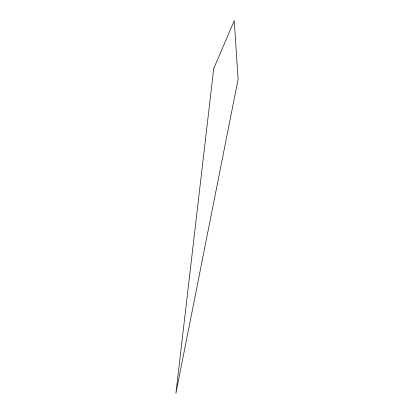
<?xml version="1.0" encoding="UTF-8"?>
<svg xmlns="http://www.w3.org/2000/svg" width="414" height="414" viewBox="0 0 414 414"><rect width="100%" height="100%" fill="white"/><g stroke="black" fill="none" stroke-linecap="round" stroke-linejoin="round"><path stroke-width="0.62" d="M213.733 68.564L175.903 393.3L238.097 79.291L234.252 20.7L213.733 68.564"/></g></svg>
